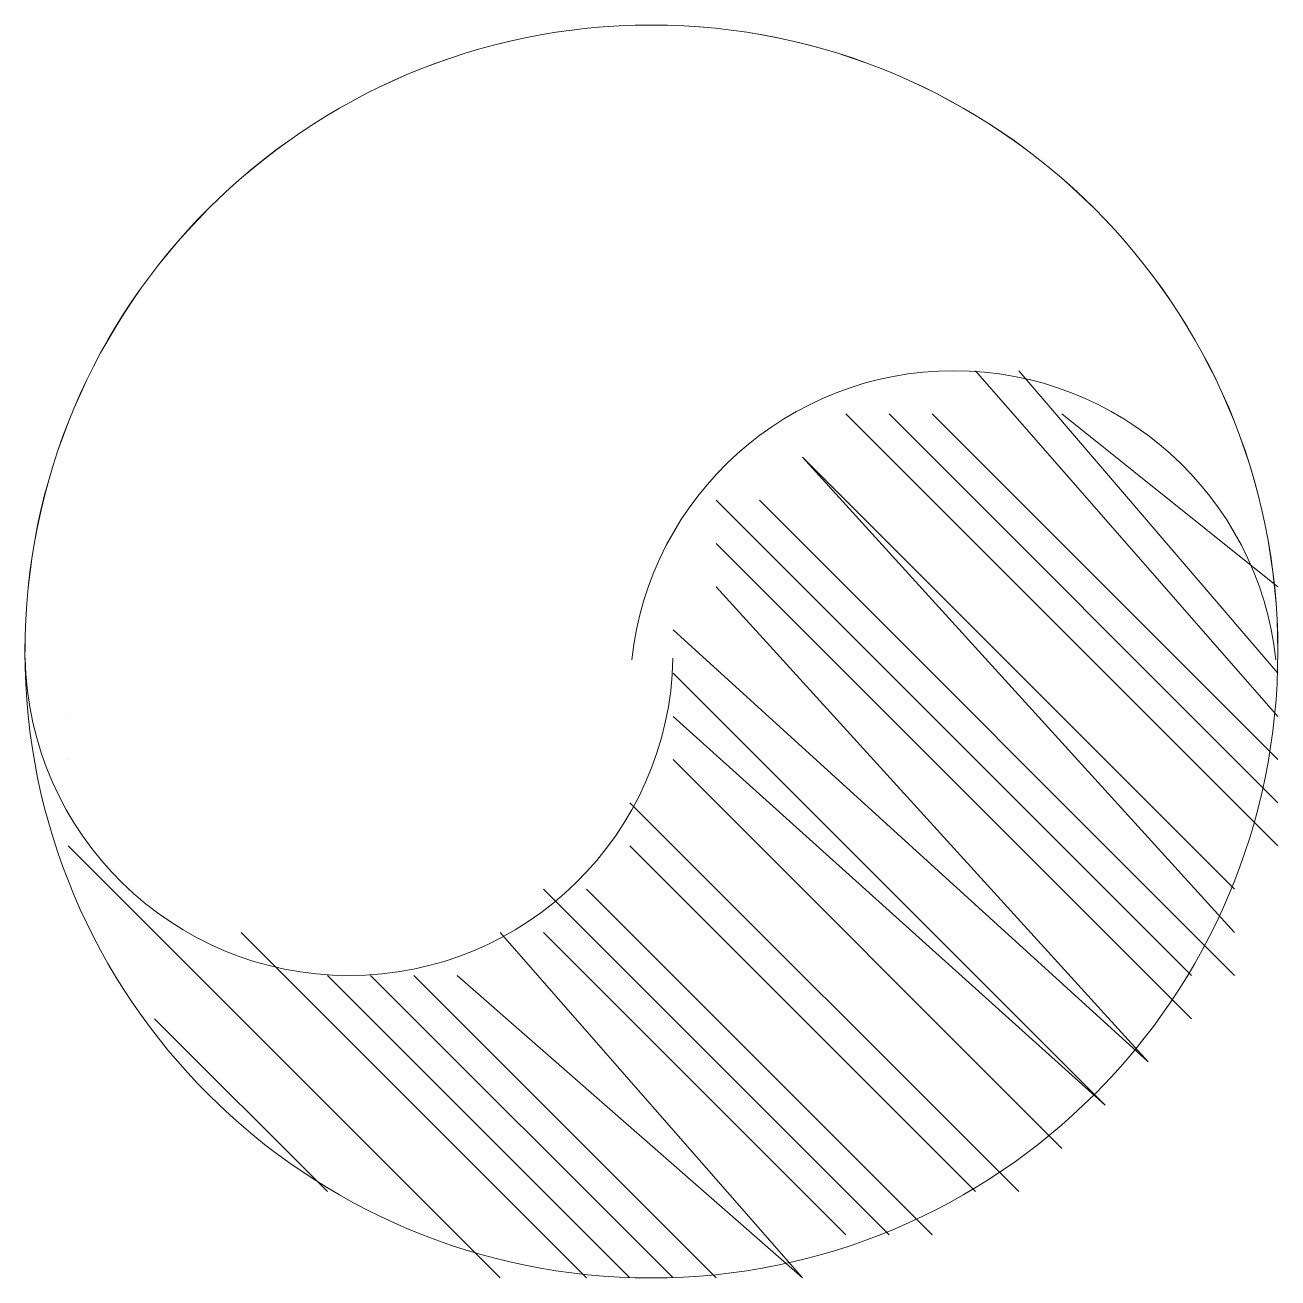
# Model space of a CAD drawing. Header units: feet. Extents: x 37.4 to 47.4, y 7.2 to 17.2.
import ezdxf

# ---------------------------------------------------------------- set-up
doc = ezdxf.new("R2010")
doc.units = ezdxf.units.FT
doc.header["$MEASUREMENT"] = 0
doc.layers.add('WastePipeDownTake', color=7, linetype='Continuous')

# ---------------------------------------------------------------- blocks, each defined once
blk = doc.blocks.new('WPDT')
at = {"lineweight": 0}
for p, q in [((29.49, -31.45), (57, -62.9)), ((57, -62.9), (29.49, -31.45)), ((33.42, -31.45), (57, -58.96)), ((57, -58.96), (33.42, -31.45)), ((17.69, -35.38), (57, -74.69)), ((57, -74.69), (17.69, -35.38)), ((21.63, -35.38), (57, -70.76)), ((57, -70.76), (21.63, -35.38)), ((25.56, -35.38), (57, -66.83)), ((57, -66.83), (25.56, -35.38)), ((37.35, -35.38), (57, -51.1)), ((57, -51.1), (37.35, -35.38)), ((53.07, -78.62), (13.76, -39.31)), ((13.76, -39.31), (53.07, -82.55)), ((53.07, -82.55), (13.76, -39.31)), ((13.76, -39.31), (53.07, -78.62)), ((5.9, -43.24), (49.14, -86.48)), ((49.14, -86.48), (5.9, -43.24)), ((9.83, -43.24), (53.07, -86.48)), ((53.07, -86.48), (9.83, -43.24)), ((5.9, -47.17), (49.14, -90.41)), ((49.14, -90.41), (5.9, -47.17)), ((5.9, -51.1), (45.21, -94.34)), ((45.21, -94.34), (5.9, -51.1)), ((45.21, -94.34), (1.97, -55.03)), ((1.97, -55.03), (45.21, -94.34)), ((1.97, -58.96), (41.28, -98.27)), ((41.28, -98.27), (1.97, -58.96)), ((-53.06, -62.9), (-53.06, -62.9)), ((-53.06, -62.9), (-53.06, -62.9)), ((41.28, -98.27), (1.97, -62.9)), ((1.97, -62.9), (41.28, -98.27)), ((-53.06, -66.83), (-53.06, -66.83)), ((-53.06, -66.83), (-53.06, -66.83)), ((1.97, -66.83), (37.35, -102.21)), ((37.35, -102.21), (1.97, -66.83)), ((33.42, -106.14), (-1.96, -70.76)), ((-1.96, -70.76), (33.42, -106.14)), ((33.42, -106.14), (-1.96, -70.76)), ((-1.96, -70.76), (33.42, -106.14)), ((-53.06, -74.69), (-13.75, -114)), ((-13.75, -114), (-53.06, -74.69)), ((-1.96, -74.69), (29.49, -106.14)), ((29.49, -106.14), (-1.96, -74.69)), ((-49.13, -78.62), (-17.68, -110.07)), ((-17.68, -110.07), (-49.13, -78.62)), ((-9.82, -78.62), (21.63, -110.07)), ((21.63, -110.07), (-9.82, -78.62)), ((-5.89, -78.62), (25.56, -110.07)), ((25.56, -110.07), (-5.89, -78.62)), ((-37.34, -82.55), (-5.89, -114)), ((-5.89, -114), (-37.34, -82.55)), ((-13.75, -82.55), (13.76, -114)), ((13.76, -114), (-13.75, -82.55)), ((-9.82, -82.55), (17.69, -110.07)), ((17.69, -110.07), (-9.82, -82.55)), ((-29.48, -86.48), (-1.96, -114)), ((-1.96, -114), (-29.48, -86.48)), ((-25.55, -86.48), (1.97, -114)), ((1.97, -114), (-25.55, -86.48)), ((-21.62, -86.48), (5.9, -114)), ((5.9, -114), (-21.62, -86.48)), ((13.76, -114), (-17.68, -86.48)), ((-17.68, -86.48), (13.76, -114)), ((-45.2, -90.41), (-29.48, -106.14)), ((-29.48, -106.14), (-45.2, -90.41))]:
    blk.add_line(p, q, dxfattribs=at)
blk.add_circle((0, -57), 57, dxfattribs=at)
for centre, radius, start, end in [((0.01, -57), 57, 0.0052, 179.9996), ((27.52, -60.93), 29.48, 6.1795, 173.8261), ((-27.51, -57), 29.48, 181.1743, 358.8257)]:
    blk.add_arc(centre, radius, start, end, dxfattribs=at)
at = {"color": 3, "lineweight": 0}
blk.add_arc((-27.51, -57), 29.48, 181.1743, 358.8257, dxfattribs=at)

msp = doc.modelspace()

# ---------------------------------------------------------------- block references
at = {"layer": 'WastePipeDownTake', "xscale": 0.0877205585718361, "yscale": 0.0877205585718361, "zscale": 0.0877205585718361}
msp.add_blockref('WPDT', (42.423, 17.23), dxfattribs=at)

doc.saveas('drawing.dxf')
